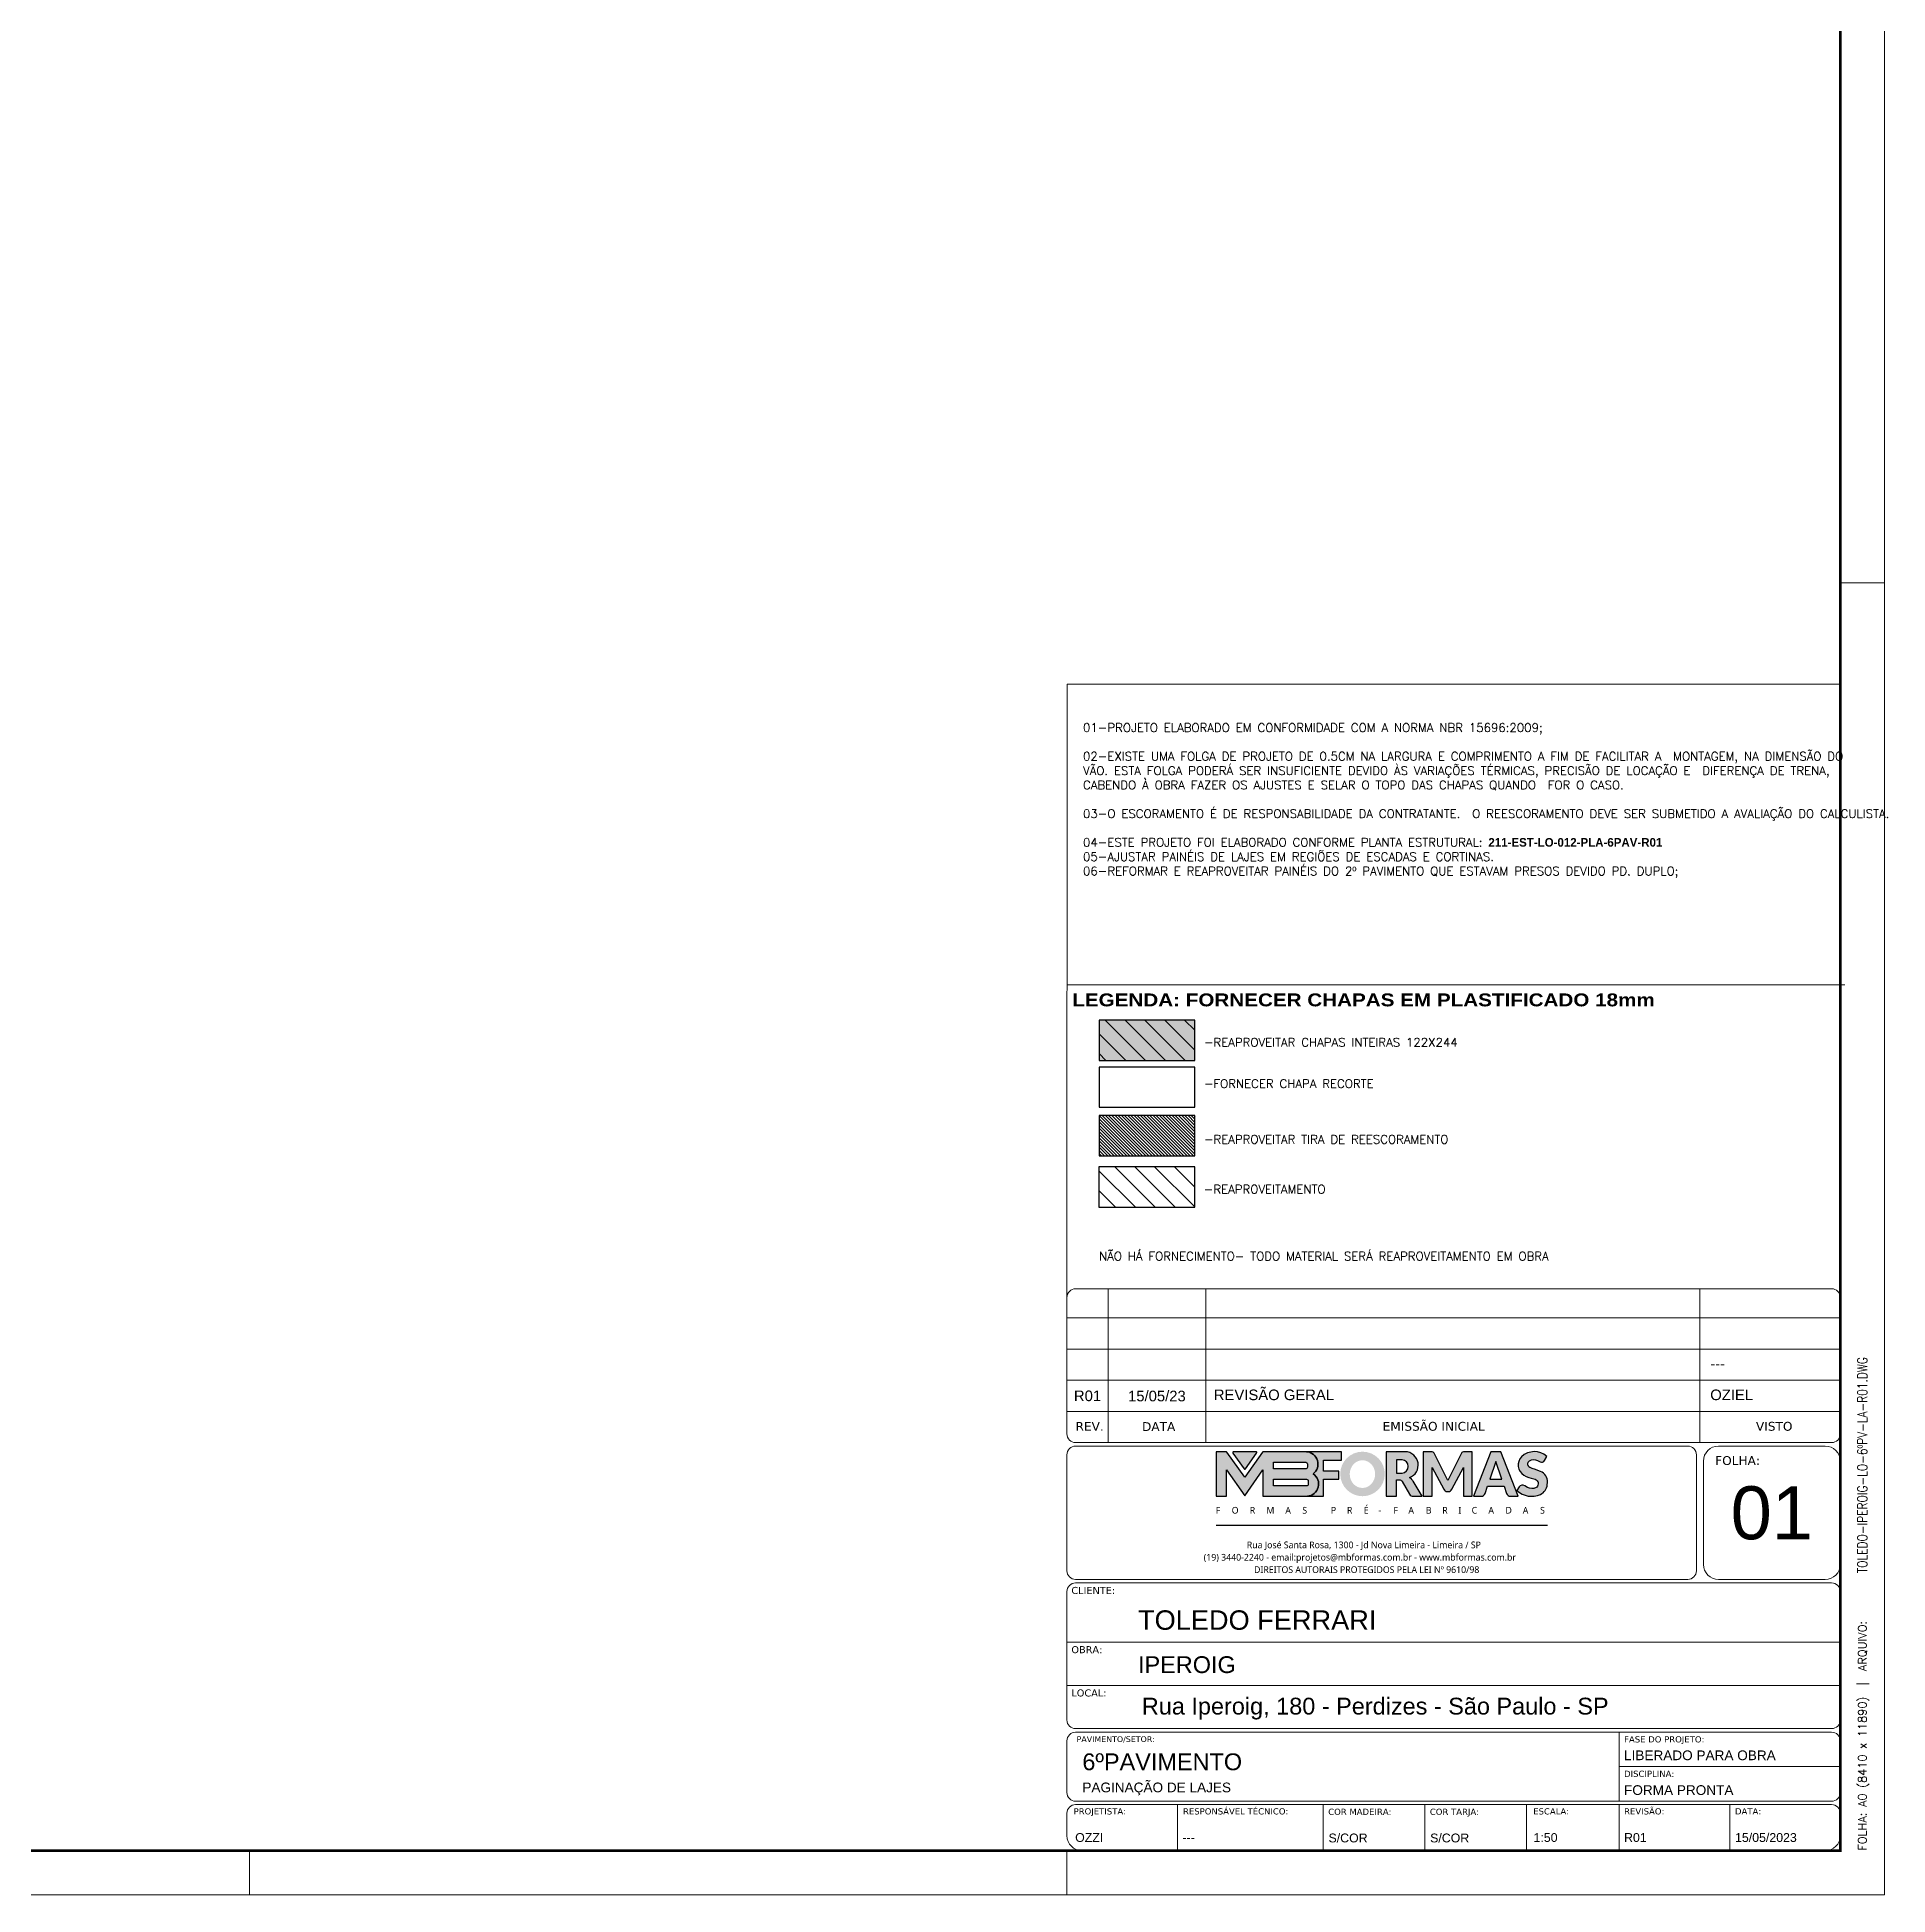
# Model space of a CAD drawing. Extents: x -32107 to -10774, y -8834 to 6017.
# Drawn here: x -28253 to -26159, y -8834 to -6732 of the extents above; entities that cross this region are included whole.
import ezdxf
from ezdxf.enums import TextEntityAlignment as Align

# ---------------------------------------------------------------- set-up
doc = ezdxf.new("R2010")
doc.units = 0
doc.layers.get('0').update_dxf_attribs({"lineweight": 13})
for name, color, linetype, lineweight in [('0 RECORTES', 83, 'Continuous', 13), ('Carimbo', 7, 'Continuous', 13), ('cotas', 4, 'Continuous', 13), ('LEGENDA', 7, 'Continuous', 15), ('NOME_VIGA', 3, 'Continuous', 13), ('texto de viga', 7, 'Continuous', 13)]:
    doc.layers.add(name, color=color, linetype=linetype, lineweight=lineweight)
for name, color, linetype in [('Faixa Reesc', 8, 'Continuous'), ('Hachura 122x244', 253, 'Continuous'), ('MB Logo', 254, 'Continuous'), ('Painéis', 200, 'Continuous'), ('Reaproveitamento', 251, 'Continuous')]:
    doc.layers.add(name, color=color, linetype=linetype)
doc.styles.add('ARIAL', font='arial.ttf', dxfattribs={"oblique": 15, "height": 25})
doc.styles.add('BLACK', font='')
doc.styles.add('MillsCAD', font='romans.shx', dxfattribs={"width": 0.8})
doc.styles.add('MtXpl_Lucida_Sans_Un', font='l_10646.ttf')
doc.styles.add('ROMANS', font='romans.shx')
doc.styles.add('stylellllll', font='verdana.ttf', dxfattribs={"height": 2})
doc.styles.get('BLACK').set_extended_font_data('Arial Black')

# ---------------------------------------------------------------- blocks, each defined once
blk = doc.blocks.new('*U3')
at = {"color": 7}
for p, q in [((0, 2870), (100, 2870)), ((-3600, 0), (-3600, -100)), ((-1750, 0), (-1750, -100))]:
    blk.add_line(p, q, dxfattribs=at)
blk.add_lwpolyline([(-11790, 8310), (-11790, -100), (100, -100), (100, 8310)], close=True, dxfattribs=at)
at = {"color": 7, "const_width": 6}
blk.add_lwpolyline([(-11540, 8210), (-11540, 0), (0, 0), (0, 8210)], close=True, dxfattribs=at)
at = {"color": 7, "style": 'MillsCAD'}
blk.add_text('FOLHA: A0 (8410 x 11890)  |  ARQUIVO:', height=18.75, rotation=90, dxfattribs=at).set_placement((50, 0), align=Align.MIDDLE_LEFT)
at = {"color": 7, "insert": (50, 628.4), "char_height": 22, "width": 1.25, "attachment_point": 4, "rotation": 90, "style": 'MillsCAD'}
blk.add_mtext('TOLEDO-IPEROIG-LO-6ºPV-LA-R01.DWG', dxfattribs=at)
blk = doc.blocks.new('MB-NOVO')
at = {"layer": 'MB Logo', "linetype": 'Continuous'}
h = blk.add_hatch(color=256, dxfattribs=at)
h.dxf.hatch_style = 1
h.set_gradient(color1=(242, 132, 69), color2=(247, 180, 141), rotation=90, tint=1)
h.paths.add_polyline_path([(-18529.6, 10980.8), (-18475.7, 10980.8, 0.706757), (-18468.7, 11008, 0.681802), (-18476.7, 11034.9), (-18529.4, 11034.9, 0.243712), (-18530.2, 11034.5), (-18551.7, 11003.9), (-18573.3, 11034.5, 0.243712), (-18574.1, 11034.9), (-18586.5, 11034.9), (-18586.5, 10980.8), (-18573.9, 10980.8), (-18573.9, 11012.9), (-18551.7, 10981.5), (-18529.6, 11012.9)])
h.paths.add_polyline_path([(-18516.8, 11014.1), (-18516.8, 11022), (-18477.8, 11022, -0.414214), (-18475.8, 11020), (-18475.8, 11016.1, -0.414214), (-18477.8, 11014.1)], flags=16)
h.paths.add_polyline_path([(-18516.8, 11001.4), (-18476.8, 11001.4, -0.414214), (-18474.8, 10999.4), (-18474.8, 10995.5, -0.414214), (-18476.8, 10993.5), (-18516.8, 10993.5)], flags=16)
at = {"layer": 'MB Logo', "true_color": 0x262626}
h = blk.add_hatch(color=250, dxfattribs=at)
h.dxf.hatch_style = 1
h.paths.add_polyline_path([(-18537.3, 11033.3, 0.60809), (-18538.1, 11034.9), (-18565.3, 11034.9, 0.60809), (-18566.1, 11033.3), (-18552.5, 11014, 0.518202), (-18550.9, 11014)])
h = blk.add_hatch(color=250, dxfattribs=at)
h.dxf.hatch_style = 1
h.paths.add_polyline_path([(-18456.2, 11011.3), (-18456.2, 11024.6), (-18434.2, 11024.6), (-18434.2, 11034.9), (-18476.7, 11034.9, -0.681802), (-18468.7, 11008, -0.706757), (-18475.7, 10980.8), (-18456.2, 10980.8), (-18456.2, 11001.4), (-18437.8, 11001.4), (-18437.8, 11011.3)])
h = blk.add_hatch(color=250, dxfattribs=at)
h.dxf.hatch_style = 1
h.paths.add_polyline_path([(-18435.9, 11007.9, 1), (-18381.9, 11007.9, 1)])
edge = h.paths.add_edge_path(flags=16)
edge.add_ellipse((-18409, 11007.7), major_axis=(0, 16.8), ratio=0.916255, start_angle=0, end_angle=360)
h = blk.add_hatch(color=250, dxfattribs=at)
h.dxf.hatch_style = 1
h.paths.add_polyline_path([(-18357, 11034.9), (-18380.2, 11034.9), (-18380.2, 10980.8), (-18367.6, 10980.8), (-18367.6, 11000.7), (-18363.4, 11000.7, -0.195765), (-18360.9, 10998.9), (-18351.8, 10983.2, 0.261385), (-18347.5, 10980.8), (-18336.4, 10980.8), (-18347.5, 10999, 0.082429), (-18349.6, 11001.5), (-18351.9, 11003.4, 0.81838)])
h.paths.add_polyline_path([(-18360.8, 11009), (-18367.6, 11009), (-18367.6, 11025), (-18360.8, 11025, -0.92578)], flags=16)
h = blk.add_hatch(color=250, dxfattribs=at)
h.dxf.hatch_style = 1
h.paths.add_polyline_path([(-18286.6, 11015.9), (-18286.6, 10980.8), (-18275.8, 10980.8), (-18275.8, 11034.9), (-18286.6, 11034.9, 0.216647), (-18289.4, 11032.4), (-18305.5, 10999.8), (-18321.6, 11032.7, 0.199908), (-18324.3, 11034.9), (-18335.2, 11034.9), (-18335.2, 10980.8), (-18324.3, 10980.8), (-18324.3, 11015.9), (-18310.4, 10989.3, 0.279644), (-18306, 10986.6, 0.340986), (-18300.5, 10989.3)])
h = blk.add_hatch(color=250, dxfattribs=at)
h.dxf.hatch_style = 1
h.paths.add_polyline_path([(-18274.4, 10980.8), (-18265, 10980.8, 0.322517), (-18260.2, 10984.3), (-18257.3, 10993), (-18237.2, 10993), (-18234.3, 10984.3, 0.322517), (-18229.5, 10980.8), (-18220.3, 10980.8), (-18241.2, 11034.9), (-18253.4, 11034.9)])
h.paths.add_polyline_path([(-18254.4, 11001.6), (-18247.3, 11023), (-18240.1, 11001.6)], flags=16)
h = blk.add_hatch(color=250, dxfattribs=at)
h.dxf.hatch_style = 1
h.paths.add_polyline_path([(-18206, 11024, -0.247671), (-18196.9, 11024.3), (-18193.5, 11022.5, 0.40799), (-18188.2, 11024.1), (-18185.4, 11029.1, 0.392837), (-18216.2, 11028.7, 0.467779), (-18213.3, 11006.3, 0.077523), (-18201.2, 11002.1, -0.214206), (-18196.1, 10997.9, -0.284295), (-18198.2, 10991.4, -0.26924), (-18208.8, 10991.6), (-18212.2, 10993.6, 0.407727), (-18219, 10992.1), (-18221.8, 10987.7, 0.296878), (-18193.2, 10983.1, 0.272251), (-18184.9, 10995.3), (-18184.6, 10997.9, 0.348906), (-18193.7, 11011.2), (-18200.4, 11013.5, -0.045018), (-18205.8, 11015.7, -0.618284)])
at = {"layer": 'MB Logo', "linetype": 'Continuous'}
blk.add_line((-18586.5, 10945.9), (-18184.8, 10945.9), dxfattribs=at)
at = {"layer": 'MB Logo', "color": 23, "linetype": 'Continuous', "true_color": 0xf28445}
for points in [[(-18573.3, 11034.5, 0.243712), (-18574.1, 11034.9), (-18586.5, 11034.9), (-18586.5, 10980.8), (-18573.9, 10980.8), (-18573.9, 11012.9), (-18551.7, 10981.5), (-18529.6, 11012.9), (-18529.6, 10980.8), (-18475.7, 10980.8, 0.706757), (-18468.7, 11008, 0.681802), (-18476.7, 11034.9), (-18529.4, 11034.9, 0.243712), (-18530.2, 11034.5), (-18551.7, 11003.9)], [(-18516.8, 11022), (-18477.8, 11022, -0.414214), (-18475.8, 11020), (-18475.8, 11016.1, -0.414214), (-18477.8, 11014.1), (-18516.8, 11014.1)], [(-18516.8, 11001.4), (-18476.8, 11001.4, -0.414214), (-18474.8, 10999.4), (-18474.8, 10995.5, -0.414214), (-18476.8, 10993.5), (-18516.8, 10993.5)]]:
    blk.add_lwpolyline(points, format="xyb", close=True, dxfattribs=at)
at = {"layer": 'MB Logo', "color": 250, "true_color": 0x262626}
for points in [[(-18537.3, 11033.3, 0.60809), (-18538.1, 11034.9), (-18565.3, 11034.9, 0.60809), (-18566.1, 11033.3), (-18552.5, 11014, 0.518202), (-18550.9, 11014)], [(-18437.8, 11011.3), (-18456.2, 11011.3), (-18456.2, 11024.6), (-18434.2, 11024.6), (-18434.2, 11034.9), (-18476.7, 11034.9, -0.681802), (-18468.7, 11008, -0.706757), (-18475.7, 10980.8), (-18456.2, 10980.8), (-18456.2, 11001.4), (-18437.8, 11001.4)], [(-18347.5, 10980.8), (-18336.4, 10980.8), (-18347.5, 10999, 0.082429), (-18349.6, 11001.5), (-18351.9, 11003.4, 0.81838), (-18357, 11034.9), (-18380.2, 11034.9), (-18380.2, 10980.8), (-18367.6, 10980.8), (-18367.6, 11000.7), (-18363.4, 11000.7, -0.209789), (-18360.8, 10998.7), (-18351.8, 10983.2, 0.261385)], [(-18367.6, 11009), (-18360.8, 11009, 0.92578), (-18360.8, 11025), (-18367.6, 11025)], [(-18286.6, 11015.9), (-18286.6, 10980.8), (-18275.8, 10980.8), (-18275.8, 11034.9), (-18286.6, 11034.9, 0.216647), (-18289.4, 11032.4), (-18305.5, 10999.8), (-18321.5, 11032.4, 0.216647), (-18324.3, 11034.9), (-18335.2, 11034.9), (-18335.2, 10980.8), (-18324.3, 10980.8), (-18324.3, 11015.9), (-18310.4, 10989.3, 0.279644), (-18306, 10986.6), (-18304.9, 10986.6, 0.279644), (-18300.5, 10989.3)], [(-18265, 10980.8, 0.322517), (-18260.2, 10984.3), (-18257.3, 10993), (-18237.2, 10993), (-18234.3, 10984.3, 0.322517), (-18229.5, 10980.8), (-18220.3, 10980.8), (-18241.2, 11034.9), (-18253.4, 11034.9), (-18274.4, 10980.8)], [(-18206.2, 11015.9, -0.549626), (-18206.4, 11023.8, -0.258723), (-18196.9, 11024.3), (-18193.5, 11022.5, 0.40799), (-18188.2, 11024.1), (-18185.4, 11029.1, 0.392837), (-18216.2, 11028.7, 0.467779), (-18213.3, 11006.3, 0.077523), (-18201.2, 11002.1, -0.203897), (-18196.3, 10998.2), (-18196.1, 10997.8, -0.267611), (-18198, 10991.6), (-18198.5, 10991.3, -0.261145), (-18208.8, 10991.6), (-18212.2, 10993.6, 0.407727), (-18219, 10992.1), (-18221.8, 10987.7, 0.296878), (-18193.2, 10983.1, 0.265963), (-18184.9, 10994.9), (-18184.7, 10997.6, 0.340466), (-18193.1, 11011), (-18200.4, 11013.5, -0.049298)]]:
    blk.add_lwpolyline(points, format="xyb", close=True, dxfattribs=at)
blk.add_lwpolyline([(-18247.3, 11023), (-18254.4, 11001.6), (-18240.1, 11001.6)], close=True, dxfattribs=at)
at = {"layer": 'MB Logo', "color": 250, "true_color": 0x262626, "style": 'MtXpl_Lucida_Sans_Un'}
for s, height, p in [('F', 8.12, (-18586.8, 10959.8)), ('O', 8.12, (-18567.5, 10959.8)), ('R', 8.12, (-18545.6, 10959.8)), ('M', 8.12, (-18525.4, 10959.8)), ('A', 8.12, (-18502.5, 10959.8)), ('S', 8.12, (-18481.9, 10959.8)), ('P', 8.12, (-18447.3, 10959.8)), ('R', 8.12, (-18427.8, 10959.8)), ('É', 8.12, (-18407.5, 10959.8)), ('-', 8.12, (-18389.6, 10959.8)), ('F', 8.12, (-18371.4, 10959.8)), ('A', 8.12, (-18353.3, 10959.8)), ('B', 8.12, (-18332.1, 10959.8)), ('R', 8.12, (-18312.2, 10959.8)), ('I', 8.12, (-18292.7, 10959.8)), ('C', 8.12, (-18276.6, 10959.8)), ('A', 8.12, (-18256.3, 10959.8)), ('D', 8.12, (-18235.5, 10959.8)), ('A', 8.12, (-18214.6, 10959.8)), ('S', 8.12, (-18193.6, 10959.8)), ('DIREITOS AUTORAIS PROTEGIDOS PELA LEI Nº 9610/98', 8.122, (-18540.4, 10887.8))]:
    blk.add_text(s, height=height, dxfattribs=at).set_placement(p)
at = {"layer": 'MB Logo', "style": 'MtXpl_Lucida_Sans_Un'}
for s, p in [('(19) 3440-2240 - email:projetos@mbformas.com.br - www.mbformas.com.br', (-18601.5, 10902.8)), ('Rua José Santa Rosa, 1300 - Jd Nova Limeira - Limeira / SP', (-18549.2, 10917.8))]:
    blk.add_text(s, height=8.122, dxfattribs=at).set_placement(p)
blk = doc.blocks.new('LA-CARIMBO-2')
at = {"layer": 'LEGENDA'}
for p, q in [((-26969.7, 6617.6), (-26969.7, 6772)), ((-26959.9, 6781.8), (-26104.5, 6781.8)), ((-26923.1, 6781.8), (-26923.1, 6607.8)), ((-26812.7, 6781.8), (-26812.7, 6607.8)), ((-26253.5, 6781.8), (-26253.5, 6607.8)), ((-26094.7, 6617.6), (-26094.7, 6772)), ((-26969.7, 6748.9), (-26094.7, 6748.9)), ((-26969.7, 6713.6), (-26094.7, 6713.6)), ((-26969.7, 6678.3), (-26094.7, 6678.3)), ((-26969.7, 6643.1), (-26094.7, 6643.1)), ((-26959.9, 6607.8), (-26104.5, 6607.8)), ((-26232.5, 6603.8), (-26111.7, 6603.8)), ((-26249.5, 6586.8), (-26249.5, 6469.9)), ((-26094.7, 6469.9), (-26094.7, 6586.8)), ((-26969.7, 6293.8), (-26969.7, 6439.1)), ((-26959.9, 6448.9), (-26104.5, 6448.9)), ((-26232.5, 6452.9), (-26111.7, 6452.9)), ((-26094.7, 6293.8), (-26094.7, 6439.1)), ((-26969.7, 6381.9), (-26094.7, 6381.9)), ((-26969.7, 6332.9), (-26094.7, 6332.9)), ((-26959.9, 6284), (-26104.5, 6284)), ((-26344.7, 6201.9), (-26344.7, 6280)), ((-26344.7, 6241), (-26094.7, 6241)), ((-26969.7, 6162.9), (-26969.7, 6188.2)), ((-26959.9, 6198), (-26104.5, 6198)), ((-26844.7, 6145.9), (-26844.7, 6198)), ((-26844.7, 6145.9), (-26844.7, 6198)), ((-26679.7, 6145.9), (-26679.7, 6198)), ((-26564.7, 6145.9), (-26564.7, 6198)), ((-26449.7, 6145.9), (-26449.7, 6198)), ((-26344.7, 6145.9), (-26344.7, 6198)), ((-26219.7, 6145.9), (-26219.7, 6198)), ((-26094.7, 6162.9), (-26094.7, 6188.2)), ((-26952.7, 6145.9), (-26111.7, 6145.9)), ((-26952.7, 6145.9), (-26111.7, 6145.9))]:
    blk.add_line(p, q, dxfattribs=at)
for points in [[(-26959.9, 6452.9), (-26267.3, 6452.9, 0.414214), (-26257.5, 6462.7), (-26257.5, 6594, 0.414214), (-26267.3, 6603.8), (-26959.9, 6603.8, 0.414214), (-26969.7, 6594), (-26969.7, 6462.7, 0.414214)], [(-26959.9, 6201.9), (-26104.5, 6201.9, 0.414214), (-26094.7, 6211.7), (-26094.7, 6270.2, 0.414214), (-26104.5, 6280), (-26959.9, 6280, 0.414214), (-26969.7, 6270.2), (-26969.7, 6211.7, 0.414214)]]:
    blk.add_lwpolyline(points, format="xyb", close=True, dxfattribs=at)
for centre, radius, start, end in [((-26959.9, 6772), 9.8, 90, 180), ((-26104.5, 6772), 9.8, 0, 90), ((-26959.9, 6617.6), 9.8, 180, 270), ((-26232.5, 6586.8), 17, 90, 180), ((-26111.7, 6586.8), 17, 0, 90), ((-26104.5, 6617.6), 9.8, 270, 0), ((-26232.5, 6469.9), 17, 180, 270), ((-26111.7, 6469.9), 17, 270, 0), ((-26959.9, 6439.1), 9.8, 90, 180), ((-26104.5, 6439.1), 9.8, 0, 90), ((-26959.9, 6293.8), 9.8, 180, 270), ((-26104.5, 6293.8), 9.8, 270, 0), ((-26959.9, 6188.2), 9.8, 90, 180), ((-26104.5, 6188.2), 9.8, 0, 90), ((-26952.7, 6162.9), 17, 180, 270), ((-26111.7, 6162.9), 17, 270, 0)]:
    blk.add_arc(centre, radius, start, end, dxfattribs=at)
at = {"layer": 'MB Logo', "xscale": 0.9331720260882567, "yscale": 0.9331720260882567, "zscale": 0.9331720260882567}
blk.add_blockref('MB-NOVO', (-9456.6, -3700), dxfattribs=at)
at = {"layer": 'Carimbo'}
for s, height, style, p in [('---', 12, 'ARIAL', (-26241.8, 6691.1)), ('REVISÃO GERAL', 12, 'ARIAL', (-26803.5, 6655.8)), ('OZIEL', 12, 'ARIAL', (-26241.8, 6655.8)), ('REV.', 10, 'stylellllll', (-26960, 6621.1)), ('DATA', 10, 'stylellllll', (-26884.8, 6620.9)), ('EMISSÃO INICIAL', 10, 'stylellllll', (-26612.5, 6621.2)), ('VISTO', 10, 'stylellllll', (-26190.1, 6621.2))]:
    blk.add_text(s, height=height, dxfattribs=dict(at, style=style)).set_placement(p)
at = {"layer": 'Carimbo', "style": 'stylellllll'}
for s, height, p in [('PAVIMENTO/SETOR:', 6.5, (-26958.8, 6275.4)), ('FASE DO PROJETO:', 7, (-26339.3, 6275.4)), ('DISCIPLINA:', 7, (-26339.3, 6236.4)), ('PROJETISTA:', 7, (-26962.2, 6193.9)), ('RESPONSÁVEL TÉCNICO:', 7, (-26838.4, 6193.9)), ('COR MADEIRA:', 7, (-26674.1, 6193.4)), ('COR TARJA:', 7, (-26559.1, 6193.4)), ('ESCALA:', 7, (-26442.1, 6193.9)), ('REVISÃO:', 7, (-26339.3, 6193.9)), ('DATA:', 7, (-26213.8, 6193.9))]:
    blk.add_text(s, height=height, dxfattribs=at).set_placement(p, align=Align.TOP_LEFT)
at = {"layer": 'Carimbo', "style": 'ARIAL', "flags": 12}
for tag, p in [('R00', (-26946.4, 6660.7)), ('DATA', (-26867.9, 6660.7))]:
    blk.add_attdef(tag, text='', height=12, dxfattribs=at).set_placement(p, align=Align.MIDDLE)
at = {"layer": 'Carimbo', "style": 'ARIAL'}
blk.add_attdef('FL', text='', height=60, dxfattribs=at).set_placement((-26172.1, 6528.3), align=Align.MIDDLE_CENTER)
for tag, p, height in [('CLIENTE', (-26889.3, 6395.9), 22), ('OBRA', (-26889.3, 6346.9), 19), ('LOCAL', (-26884.9, 6300), 19), ('PAVIMENTO', (-26952.3, 6237), 19), ('EXECUTIVO', (-26339.3, 6248.3), 11), ('TITULO', (-26952.3, 6212), 11), ('DISCIPLINA', (-26339.3, 6209), 11), ('PROJETISTA', (-26960.4, 6155.8), 10), ('ENG.RESP', (-26839, 6155.8), 10), ('COR', (-26673.8, 6155.3), 10), ('COR', (-26558.8, 6155.3), 10), ('ESCALA', (-26441.8, 6155.8), 10), ('REVISÃO', (-26339.3, 6155.8), 10), ('DATA', (-26213.8, 6155.8), 10)]:
    blk.add_attdef(tag, p, '', height=height, dxfattribs=at)
at = {"layer": 'LEGENDA', "style": 'stylellllll'}
for s, height, p in [('FOLHA:', 10, (-26236.2, 6592.4)), ('CLIENTE:', 8, (-26964.7, 6444.4)), ('OBRA:', 8, (-26964.7, 6377.4)), ('LOCAL:', 8, (-26964.7, 6328.4))]:
    blk.add_text(s, height=height, dxfattribs=at).set_placement(p, align=Align.TOP_LEFT)

msp = doc.modelspace()

# ---------------------------------------------------------------- hatches: boundary and pattern name
at = {"layer": 'Hachura 122x244'}
h = msp.add_hatch(color=256, dxfattribs=at)
h.dxf.hatch_style = 2
h.paths.add_polyline_path([(-26942.92, -7844.15), (-27051.17, -7844.15), (-27051.17, -7889.77), (-26942.92, -7889.77)])
at = {"layer": 'Reaproveitamento'}
h = msp.add_hatch(dxfattribs=at)
h.set_pattern_fill('ANSI31', color=256, scale=5, angle=90)
h.set_pattern_definition([(135, (-117.794, -10029.952), (-11.22532, -11.22532), [])])
h.paths.add_polyline_path([(-26942.92, -7844.15), (-27051.17, -7844.15), (-27051.17, -7889.77), (-26942.92, -7889.77)])
h = msp.add_hatch(dxfattribs=at)
h.set_pattern_fill('ANSI31', color=256, scale=5, angle=90)
h.set_pattern_definition([(135, (-117.794, -10005.412), (-11.22532, -11.22532), [])])
h.paths.add_polyline_path([(-26942.92, -8010.14), (-27051.27, -8010.14), (-27051.27, -8055.75), (-26942.92, -8055.75)])

# ---------------------------------------------------------------- linework, layer by layer
at = {"layer": '0 RECORTES', "color": 0}
msp.add_line((-27087.48, -8158.04), (-27087.37, -7463.87), dxfattribs=at)
at = {"layer": 'cotas', "color": 7}
msp.add_line((-27087.37, -7463.87), (-26212.48, -7463.87), dxfattribs=at)
at = {"layer": 'Faixa Reesc', "linetype": 'Continuous'}
for p, q in [((-27051.17, -7955.71), (-27009.05, -7997.83)), ((-27051.17, -7959.3), (-27012.65, -7997.83)), ((-27051.17, -7962.89), (-27016.24, -7997.83)), ((-27051.17, -7966.48), (-27019.83, -7997.83)), ((-27051.08, -7952.21), (-27005.46, -7997.83)), ((-27047.49, -7952.21), (-27001.87, -7997.83)), ((-27043.89, -7952.21), (-26998.28, -7997.83)), ((-27040.3, -7952.21), (-26994.69, -7997.83)), ((-27036.71, -7952.21), (-26991.09, -7997.83)), ((-27033.12, -7952.21), (-26987.5, -7997.83)), ((-27029.53, -7952.21), (-26983.91, -7997.83)), ((-27025.93, -7952.21), (-26980.32, -7997.83)), ((-27022.34, -7952.21), (-26976.72, -7997.83)), ((-27018.75, -7952.21), (-26973.13, -7997.83)), ((-27015.16, -7952.21), (-26969.54, -7997.83)), ((-27011.56, -7952.21), (-26965.95, -7997.83)), ((-27007.97, -7952.21), (-26962.36, -7997.83)), ((-27004.38, -7952.21), (-26958.76, -7997.83)), ((-27000.79, -7952.21), (-26955.17, -7997.83)), ((-26997.2, -7952.21), (-26951.58, -7997.83)), ((-26993.6, -7952.21), (-26947.99, -7997.83)), ((-26990.01, -7952.21), (-26944.4, -7997.83)), ((-26986.42, -7952.21), (-26942.82, -7995.81)), ((-26982.83, -7952.21), (-26942.82, -7992.22)), ((-26979.24, -7952.21), (-26942.82, -7988.62)), ((-26975.64, -7952.21), (-26942.82, -7985.03)), ((-26972.05, -7952.21), (-26942.82, -7981.44)), ((-26968.46, -7952.21), (-26942.82, -7977.85)), ((-26964.87, -7952.21), (-26942.82, -7974.25)), ((-26961.28, -7952.21), (-26942.82, -7970.66)), ((-26957.68, -7952.21), (-26942.82, -7967.07)), ((-26954.09, -7952.21), (-26942.82, -7963.48)), ((-26950.5, -7952.21), (-26942.82, -7959.89)), ((-26946.91, -7952.21), (-26942.82, -7956.29)), ((-26943.31, -7952.21), (-26942.82, -7952.7)), ((-27051.17, -7970.07), (-27023.42, -7997.83)), ((-27051.17, -7973.67), (-27027.01, -7997.83)), ((-27051.17, -7977.26), (-27030.61, -7997.83)), ((-27051.17, -7980.85), (-27034.2, -7997.83)), ((-27051.17, -7984.44), (-27037.79, -7997.83)), ((-27051.17, -7988.03), (-27041.38, -7997.83)), ((-27051.17, -7991.63), (-27044.97, -7997.83)), ((-27051.17, -7995.22), (-27048.57, -7997.83))]:
    msp.add_line(p, q, dxfattribs=at)
at = {"layer": 'LEGENDA', "color": 7}
msp.add_line((-27087.42, -7804.15), (-26207.42, -7804.15), dxfattribs=at)
at = {"layer": 'Painéis'}
for points in [[(-27051.17, -7844.15), (-27051.17, -7889.77), (-26942.92, -7889.77), (-26942.92, -7844.15)], [(-26942.82, -7897.2), (-27051.17, -7897.2), (-27051.17, -7942.82), (-26942.82, -7942.82)], [(-26942.82, -7952.21), (-27051.17, -7952.21), (-27051.17, -7997.83), (-26942.82, -7997.83)], [(-26942.92, -8010.14), (-27051.27, -8010.14), (-27051.27, -8055.75), (-26942.92, -8055.75)]]:
    msp.add_lwpolyline(points, close=True, dxfattribs=at)

# ---------------------------------------------------------------- block references
at = {"xscale": 0.5, "yscale": 0.5, "zscale": 0.5}
msp.add_blockref('*U3', (-26212.48, -8784.13), dxfattribs=at)
at = {"layer": 'Painéis'}
ref = msp.add_blockref('LA-CARIMBO-2', (-117.79, -14930.03), dxfattribs=at)
ref.add_attrib('EXECUTIVO', 'LIBERADO PARA OBRA', (-26457.14, -8681.7), dxfattribs={"layer": 'Carimbo', "height": 11, "style": 'ARIAL'})
ref.add_attrib('DISCIPLINA', 'FORMA PRONTA', (-26457.14, -8721.05), dxfattribs={"layer": 'Carimbo', "height": 11, "style": 'ARIAL'})
ref.add_attrib('COR', 'S/COR', (-26676.55, -8774.76), dxfattribs={"layer": 'Carimbo', "height": 10, "style": 'ARIAL'})
ref.add_attrib('CLIENTE', 'TOLEDO FERRARI', (-27007.09, -8534.13), dxfattribs={"layer": 'Carimbo', "height": 22, "style": 'ARIAL'})
ref.add_attrib('DATA', '15/05/2023', (-26331.55, -8774.25), dxfattribs={"layer": 'Carimbo', "height": 10, "style": 'ARIAL'})
ref.add_attrib('TITULO', 'PAGINAÇÃO DE LAJES', (-27070.07, -8718.05), dxfattribs={"layer": 'Carimbo', "height": 11, "style": 'ARIAL'})
ref.add_attrib('REVISÃO', 'R01', (-26457.14, -8774.25), dxfattribs={"layer": 'Carimbo', "height": 10, "style": 'ARIAL'})
ref.add_attrib('ENG.RESP', '---', (-26956.83, -8774.25), dxfattribs={"layer": 'Carimbo', "height": 10, "style": 'ARIAL'})
ref.add_attrib('PROJETISTA', 'OZZI', (-27078.2, -8774.25), dxfattribs={"layer": 'Carimbo', "height": 10, "style": 'ARIAL'})
ref.add_attrib('ESCALA', '1:50', (-26559.55, -8774.25), dxfattribs={"layer": 'Carimbo', "height": 10, "style": 'ARIAL'})
ref.add_attrib('COR', 'S/COR', (-26791.55, -8774.76), dxfattribs={"layer": 'Carimbo', "height": 10, "style": 'ARIAL'})
ref.add_attrib('PAVIMENTO', '6ºPAVIMENTO', (-27070.07, -8693.05), dxfattribs={"layer": 'Carimbo', "height": 19, "style": 'ARIAL'})
ref.add_attrib('LOCAL', 'Rua Iperoig, 180 - Perdizes - São Paulo - SP', (-27002.73, -8630.03), dxfattribs={"layer": 'Carimbo', "height": 19, "style": 'ARIAL'})
ref.add_attrib('FL', '01', dxfattribs={"layer": 'Carimbo', "height": 60, "style": 'ARIAL'}).set_placement((-26289.9, -8401.71), align=Align.MIDDLE_CENTER)
ref.add_attrib('OBRA', 'IPEROIG', (-27007.09, -8583.1), dxfattribs={"layer": 'Carimbo', "height": 19, "style": 'ARIAL'})
ref.add_attrib('DATA', '15/05/23', dxfattribs={"layer": 'Carimbo', "height": 12, "style": 'ARIAL'}).set_placement((-26985.71, -8269.33), align=Align.MIDDLE)
ref.add_attrib('R00', 'R01', dxfattribs={"layer": 'Carimbo', "height": 12, "style": 'ARIAL'}).set_placement((-27064.2, -8269.33), align=Align.MIDDLE)

# ---------------------------------------------------------------- texts
at = {"layer": 'NOME_VIGA', "style": 'BLACK'}
msp.add_text('LEGENDA: FORNECER CHAPAS EM PLASTIFICADO 18mm', height=14.6067, dxfattribs=at).set_placement((-27081.53, -7828.54))
at = {"layer": 'Reaproveitamento', "color": 7, "insert": (-27069.28, -7508.21), "char_height": 9.73781, "width": 863.0934, "attachment_point": 1, "style": 'ROMANS'}
msp.add_mtext('01-PROJETO ELABORADO EM CONFORMIDADE COM A NORMA NBR 15696:2009;\\P\\P{\\A1;02-EXISTE UMA FOLGA DE PROJETO DE 0.5CM NA LARGURA E COMPRIMENTO A FIM DE FACILITAR A  MONTAGEM, NA DIMENSÃO DO VÃO. ESTA FOLGA PODERÁ SER INSUFICIENTE DEVIDO ÀS VARIAÇÕES TÉRMICAS, PRECISÃO DE LOCAÇÃO E  DIFERENÇA DE TRENA, CABENDO À OBRA FAZER OS AJUSTES E SELAR O TOPO DAS CHAPAS QUANDO  FOR O CASO.\\P\\P03-O ESCORAMENTO É DE RESPONSABILIDADE DA CONTRATANTE.  O REESCORAMENTO DEVE SER SUBMETIDO A AVALIAÇÃO DO CALCULISTA.}\\P\\P04-ESTE PROJETO FOI ELABORADO CONFORME PLANTA ESTRUTURAL: {\\fFira Sans SemiBold|b0|i0|c0|p34;\\C1;211-EST-LO-012-PLA-6PAV-R01}\\P05-AJUSTAR PAINÉIS DE LAJES EM REGIÕES DE ESCADAS E CORTINAS.\\P06-REFORMAR E REAPROVEITAR PAINÉIS DO 2º PAVIMENTO QUE ESTAVAM PRESOS DEVIDO PD. DUPLO;\\P\\P\\P\\P                                ', dxfattribs=at)
at = {"layer": 'texto de viga', "linetype": 'Continuous', "char_height": 9.7378, "attachment_point": 1, "style": 'ROMANS'}
for s, insert, width in [('-REAPROVEITAR CHAPAS INTEIRAS 122X244 ', (-26932.53, -7864.4), 656.2957), ('-FORNECER CHAPA RECORTE', (-26932.53, -7911.2), 602.273), ('-REAPROVEITAMENTO', (-26932.63, -8030.68), 602.273)]:
    msp.add_mtext(s, dxfattribs=dict(at, insert=insert, width=width))
at = {"layer": 'texto de viga', "color": 1, "linetype": 'Continuous', "char_height": 9.7378, "width": 602.273, "attachment_point": 1, "style": 'ROMANS'}
for s, insert in [('-REAPROVEITAR TIRA DE REESCORAMENTO', (-26932.53, -7974.24)), ('NÃO HÁ FORNECIMENTO- TODO MATERIAL SERÁ REAPROVEITAMENTO EM OBRA', (-27051.15, -8106.47))]:
    msp.add_mtext(s, dxfattribs=dict(at, insert=insert))

doc.saveas('drawing.dxf')
